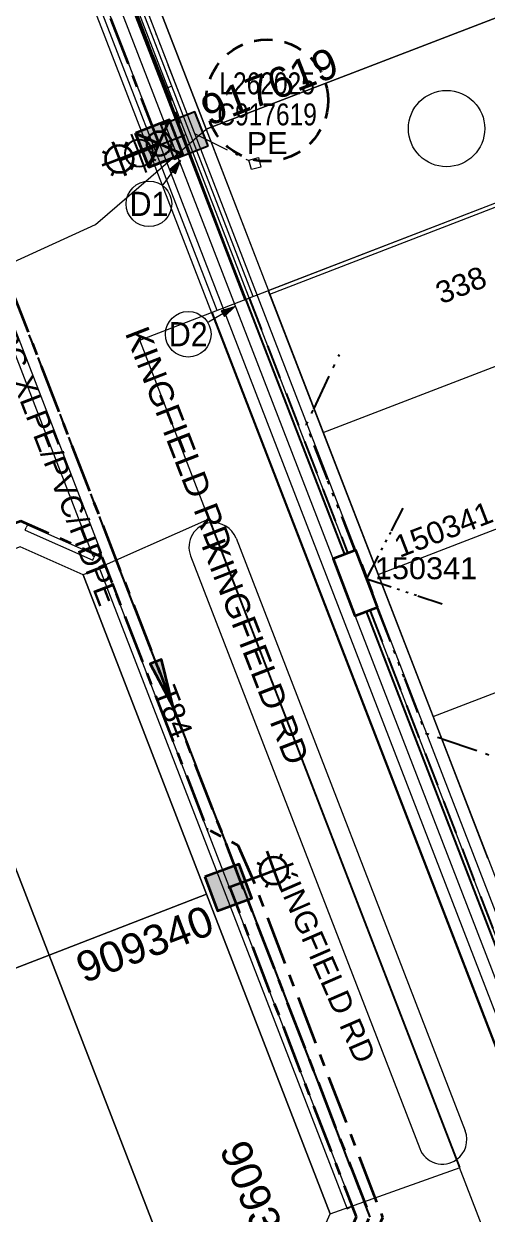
# Model space of a CAD drawing. Header units: metres. Extents: x 0 to 311505, y 0 to 6270811.
# Drawn here: x 310723.4 to 310761.4, y 6270176.5 to 6270274.2 of the extents above; entities that cross this region are included whole.
import ezdxf
from ezdxf import colors
from ezdxf.entities.mleader import LeaderData, LeaderLine
from ezdxf.enums import TextEntityAlignment as Align
from ezdxf.math import Vec2, Vec3

# ---------------------------------------------------------------- set-up
doc = ezdxf.new("R2010")
doc.units = ezdxf.units.M
for name, pattern in [('Cable Exist UG', [7, 4, -1, 1, -1]), ('Dash', [5, 3, -2]), ('IE Trench LV', [6, 4, -2]), ('PHANTOM', [6.15, 3, -0.75, 0.3, -0.75, 0.3, -0.75, 0.3]), ('PHANTOMX2', [6.6, 3, -0.75, 0.2, -0.75, 0.2, -0.75, 0.2, -0.75])]:
    doc.linetypes.add(name, pattern=pattern)
doc.layers.get('0').update_dxf_attribs({"color": 6})
for name, color, linetype, lineweight in [('_User Miscellaneous1', 30, 'Continuous', 13), ('_User Miscellaneous2', 31, 'Continuous', 13), ('_User_HV_Exist', 1, 'Continuous', 35), ('_User_LV_Exist', 5, 'Continuous', 35), ('Cadastre Developer_SP_NEW', 92, 'Continuous', 15), ('Cadastre Land Parcels_SP_EXT', 118, 'Continuous', 15), ('Cadastre Roads_SP_EXT', 218, 'Continuous', 15), ('Cadastre Water_SP_EXT', 158, 'Continuous', 15), ('Mains_HV_EXT', 13, 'Continuous', 25), ('Mains_LV_EXT', 163, 'Continuous', 25), ('Mains_LV_SL_EXT', 135, 'Continuous', 25), ('Services_SP_EXT', 42, 'PHANTOMX2', 20)]:
    doc.layers.add(name, color=color, linetype=linetype, lineweight=lineweight)
doc.layers.add('_User Miscellaneous10', color=252, linetype='Continuous', lineweight=13, plot=False, transparency=0.9)
doc.layers.add('_User Miscellaneous8', color=181, linetype='Continuous', lineweight=13, transparency=0.5)
doc.layers.add('Cadastre Roads_SP_NEW', color=214, linetype='Continuous', lineweight=15, transparency=0.65)
for name, color, linetype in [('Equip_SP_SL_EXT', 7, 'Continuous'), ('Mains_LV_New_T84', 2, 'Cable x'), ('Notes', 7, 'Continuous'), ('Services_SP_NEW_UG', 2, 'IE Trench LV'), ('SupportsUG_SP_LV_NEW', 2, 'Continuous'), ('SupportsUG_SP_LV_SL_EXT', 7, 'Continuous'), ('Trench_SP_NEW', 2, 'Continuous')]:
    doc.layers.add(name, color=color, linetype=linetype)
doc.styles.add('COLUMN_LABEL', font='arial.ttf', dxfattribs={"height": 2})
doc.styles.add('POLE_LABEL', font='arial.ttf', dxfattribs={"height": 2})
doc.styles.add('SL_LABEL', font='arial.ttf', dxfattribs={"height": 2})
doc.styles.get("Standard").update_dxf_attribs({"font": 'arial.ttf'})
doc.linetypes.add('Cable New UG', pattern='A,5.5,-0.01,["X",Standard,S=1.8,R=0,X=0,Y=-0.94],-1.7', length=7.21)
doc.linetypes.add('Cable x', pattern='A,4.5,-0.01,["X",Standard,S=1.25,R=0,X=0,Y=-0.65],-1.2', length=5.71)

# ---------------------------------------------------------------- blocks, each defined once
blk = doc.blocks.new('COLUMN_EXT')
blk.add_hatch(color=256).paths.add_polyline_path([(1.5, -1.5), (1.5, 1.5), (-1.5, 1.5), (-1.5, -1.5)])
blk.add_lwpolyline([(1.5, 1.5), (-1.5, 1.5), (-1.5, -1.5), (1.5, -1.5)], close=True)
at = {"flags": 9}
for tag, p in [('NOTES', (-1.813, 2)), ('STREETNAME', (-1.813, 1.6)), ('LOCATION', (-1.813, 1.4)), ('SUBURB', (-1.813, 1.8)), ('LEGEND', (-1.813, 1.2)), ('USAGE', (-1.813, 1)), ('COLUMN_TYPE', (-1.813, 0.4)), ('OWNED_BY', (-1.813, 0.6)), ('STATE', (-1.813, 0.8))]:
    blk.add_attdef(tag, text='', height=0.2, rotation=180, dxfattribs=at).set_placement(p, align=Align.MIDDLE_LEFT)
at = {"flags": 1}
blk.add_attdef('Z', (-1.813, 2.351), '', height=0.2, rotation=180, dxfattribs=at)
at = {"flags": 9}
for tag, style, p in [('STRUCTURE_PLANT_NUMBER', 'POLE_LABEL', (-1.813, -0.031)), ('STREET_CODE', 'COLUMN_LABEL', (-1.813, 0.2))]:
    blk.add_attdef(tag, text='', height=0.2, rotation=180, dxfattribs=dict(at, style=style)).set_placement(p, align=Align.MIDDLE_LEFT)
at = {"style": 'COLUMN_LABEL', "width": 0.9, "flags": 8}
blk.add_attdef('ASSET_NUM', text='', height=2, rotation=270, dxfattribs=at).set_placement((2, -4), align=Align.MIDDLE_LEFT)
blk = doc.blocks.new('*U363')
at = {"width": 0.9}
blk.add_attdef('LNUMBER', text='', height=1, rotation=20.2905, dxfattribs=at).set_placement((6.912, 1.49), align=Align.MIDDLE_LEFT)
at = {"flags": 9}
for tag, p in [('LRATECODE', (-7.4, 0)), ('LOUTREACHVOCAB', (-7.2, 0)), ('LOUTREACH', (-7, 0)), ('LANTNUMBER', (-6.6, 0)), ('LNEW', (-6.4, 0)), ('LMASTVOCAB', (-6.2, 0)), ('LMAST', (-6, 0)), ('LLAMPVOCAB', (-5.8, 0)), ('LLAMP', (-5.6, 0)), ('LEXIST', (-5.4, 0)), ('LCHARGE3PERCENT', (-5.2, 0)), ('LCHARGE3', (-5, 0)), ('LCHARGE2PERCENT', (-4.8, 0)), ('LCHARGE2', (-4.6, 0)), ('LCHARGE1PERCENT', (-4.4, 0)), ('LCHARGE1', (-4.2, 0)), ('LCATEGORY', (-4, 0)), ('LBRACKETVOCAB', (-3.8, 0)), ('LBRACKET', (-3.6, 0)), ('LKINGHEIGHT', (-3.4, 0)), ('CREPLACE', (-3.2, 0)), ('CREMOVE', (-3, 0)), ('CNUMBER', (-2.8, 0)), ('CNEW', (-2.6, 0)), ('CEXIST', (-2.4, 0)), ('USAGE', (-2.2, 0)), ('STATE', (-2, 0)), ('OWNED_BY', (-1.8, 0)), ('ORIENTATION', (-1.6, 0)), ('OPERATING_VOLTAGE', (-1.4, 0)), ('NO_PHASES', (-1.2, 0)), ('LANTERN_TYPE', (-1, 0)), ('LANTERN_PURPOSE', (-0.8, 0)), ('CONTROL_TYPE', (-0.6, 0)), ('CONSTRUCTED_VOLTAGE', (-0.4, 0))]:
    blk.add_attdef(tag, text='', height=0.001, rotation=270, dxfattribs=at).set_placement(p, align=Align.MIDDLE_LEFT)
at = {"style": 'SL_LABEL', "flags": 9}
blk.add_attdef('STREET_CODE', text='', height=0.001, rotation=270, dxfattribs=at).set_placement((0.001, 0), align=Align.MIDDLE_LEFT)
at = {"flags": 1}
blk.add_attdef('Z', (0, 0), '', height=0.001, rotation=270, dxfattribs=at)
at = {"flags": 9}
for tag, p in [('LREMOVE', (0, -7.6)), ('LREPLACE', (0, -7.8)), ('LTYPE', (0, -8)), ('LTYPEVOCAB', (0, -8.2)), ('LEGEND', (0, -8.4)), ('SUBURB', (0, -8.6)), ('STREETNAME', (0, -8.8)), ('LOCATION', (0, -9)), ('NOTES', (0, -9.2)), ('MAINTAINED_BY', (0, -9.863))]:
    blk.add_attdef(tag, text='', height=0.001, dxfattribs=at).set_placement(p, align=Align.MIDDLE_LEFT)
blk.add_attdef('OPERATED_BY', (0, -9.607), '', height=0.001, dxfattribs=at)
at = {"transparency": 33554687}
blk.add_wipeout([(5.335, 1.972), (5.114, 0.76), (4.337, -0.196), (3.125, 0.024), (2.169, 0.802), (2.389, 2.014), (3.167, 2.97), (4.379, 2.75)], dxfattribs=at)
for p, q in [((3.167, 2.97), (3.752, 1.387)), ((2.389, 2.014), (2.73, 1.857)), ((3.752, 1.387), (5.335, 1.972)), ((4.379, 2.75), (4.222, 2.409)), ((0, 0), (3.752, 1.387)), ((3.752, 1.387), (4.337, -0.196)), ((3.125, 0.024), (3.282, 0.365)), ((5.114, 0.76), (4.774, 0.917))]:
    blk.add_line(p, q)
blk.add_circle((3.752, 1.387), 1.125)
blk = doc.blocks.new('*U362')
at = {"flags": 9}
for tag, p in [('LRATECODE', (-7.4, 0)), ('LOUTREACHVOCAB', (-7.2, 0)), ('LOUTREACH', (-7, 0)), ('LANTNUMBER', (-6.6, 0)), ('LNEW', (-6.4, 0)), ('LMASTVOCAB', (-6.2, 0)), ('LMAST', (-6, 0)), ('LLAMPVOCAB', (-5.8, 0)), ('ORIENTATION', (-1.6, 0)), ('OPERATING_VOLTAGE', (-1.4, 0)), ('NO_PHASES', (-1.2, 0)), ('LANTERN_TYPE', (-1, 0)), ('LANTERN_PURPOSE', (-0.8, 0)), ('CONTROL_TYPE', (-0.6, 0)), ('CONSTRUCTED_VOLTAGE', (-0.4, 0))]:
    blk.add_attdef(tag, text='', height=0.001, rotation=270, dxfattribs=at).set_placement(p, align=Align.MIDDLE_LEFT)
at = {"style": 'SL_LABEL', "flags": 9}
blk.add_attdef('STREET_CODE', text='', height=0.001, rotation=270, dxfattribs=at).set_placement((0.001, 0), align=Align.MIDDLE_LEFT)
at = {"flags": 1}
blk.add_attdef('Z', (0, 0), '', height=0.001, rotation=270, dxfattribs=at)
at = {"width": 0.9}
blk.add_attdef('LNUMBER', text='', height=1, rotation=201.31791, dxfattribs=at).set_placement((-6.885, -1.613), align=Align.MIDDLE_LEFT)
at = {"flags": 9}
for tag, p in [('LREMOVE', (0, -7.6)), ('LREPLACE', (0, -7.8)), ('LTYPE', (0, -8)), ('LTYPEVOCAB', (0, -8.2)), ('LEGEND', (0, -8.4)), ('SUBURB', (0, -8.6)), ('STREETNAME', (0, -8.8)), ('LOCATION', (0, -9)), ('NOTES', (0, -9.2)), ('MAINTAINED_BY', (0, -9.863))]:
    blk.add_attdef(tag, text='', height=0.001, dxfattribs=at).set_placement(p, align=Align.MIDDLE_LEFT)
blk.add_attdef('OPERATED_BY', (0, -9.607), '', height=0.001, dxfattribs=at)
at = {"transparency": 33554687}
blk.add_wipeout([(-5.298, -2.068), (-5.1, -0.852), (-4.34, 0.118), (-3.124, -0.08), (-2.154, -0.84), (-2.353, -2.057), (-3.113, -3.026), (-4.329, -2.828)], dxfattribs=at)
for p, q in [((-3.726, -1.454), (-4.34, 0.118)), ((0, 0), (-3.726, -1.454)), ((-5.1, -0.852), (-4.757, -1.002)), ((-3.124, -0.08), (-3.274, -0.424)), ((-3.726, -1.454), (-5.298, -2.068)), ((-3.113, -3.026), (-3.726, -1.454)), ((-2.353, -2.057), (-2.696, -1.906)), ((-4.329, -2.828), (-4.178, -2.484))]:
    blk.add_line(p, q)
blk.add_circle((-3.726, -1.454), 1.125)
at = {"flags": 9}
for tag, p in [('LLAMP', (-5.6, 0)), ('LEXIST', (-5.4, 0)), ('LCHARGE3PERCENT', (-5.2, 0)), ('LCHARGE3', (-5, 0)), ('LCHARGE2PERCENT', (-4.8, 0)), ('LCHARGE2', (-4.6, 0)), ('LCHARGE1PERCENT', (-4.4, 0)), ('LCHARGE1', (-4.2, 0)), ('LCATEGORY', (-4, 0)), ('LBRACKETVOCAB', (-3.8, 0)), ('LBRACKET', (-3.6, 0)), ('LKINGHEIGHT', (-3.4, 0)), ('CREPLACE', (-3.2, 0)), ('CREMOVE', (-3, 0)), ('CNUMBER', (-2.8, 0)), ('CNEW', (-2.6, 0)), ('CEXIST', (-2.4, 0)), ('USAGE', (-2.2, 0)), ('STATE', (-2, 0)), ('OWNED_BY', (-1.8, 0))]:
    blk.add_attdef(tag, text='', height=0.001, rotation=270, dxfattribs=at).set_placement(p, align=Align.MIDDLE_LEFT)
blk = doc.blocks.new('CCP_EXT')
at = {"flags": 9}
for tag, p in [('STATE', (0, -1.8)), ('USAGE', (0, -1.2)), ('LEGEND', (0, -1.4)), ('LIFE_SUPPORT', (0, -1.6)), ('NOTES', (0, -2))]:
    blk.add_attdef(tag, text='', height=0.2, dxfattribs=at).set_placement(p, align=Align.MIDDLE_LEFT)
at = {"transparency": 33554687}
blk.add_wipeout([(0, 0.566), (0.566, 0), (0, -0.566), (-0.566, 0)], dxfattribs=at)
blk.add_lwpolyline([(-0.566, 0), (0, 0.566), (0.566, 0), (0, -0.566), (-0.566, 0)])
at = {"flags": 1}
blk.add_attdef('Z', (0, 0), '', height=0.2, dxfattribs=at)
at = {"flags": 9}
for tag, p in [('CCP_TYPE', (0, 0)), ('OPERATING_VOLTAGE', (0, -0.6)), ('ORIENTATION', (0, -0.8)), ('OWNED_BY', (0, -1)), ('CONSTRUCTED_VOLTAGE', (0, -0.2)), ('NO_PHASES', (0, -0.4))]:
    blk.add_attdef(tag, text='', height=0.2, dxfattribs=at).set_placement(p, align=Align.MIDDLE_LEFT)
blk = doc.blocks.new('*U344')
at = {"width": 0.9}
blk.add_attdef('ASSET_NUM', text='', height=2, dxfattribs=at).set_placement((4, 2), align=Align.MIDDLE_LEFT)
for tag, p, flags in [('SUBURB', (-2, 0), 1), ('STREETNAME', (-1.8, 0), 9), ('PARENT', (-1.6, 0), 9), ('NOTES', (-1.4, 0), 9), ('LOCATION', (-1.2, 0), 9), ('LEGEND', (-1, 0), 9), ('USAGE', (-0.8, 0), 9), ('SUPPORT_TYPE', (-0.6, 0), 9), ('STATE', (-0.4, 0), 9), ('OWNED_BY', (-0.2, 0), 9)]:
    blk.add_attdef(tag, p, '', height=0.2, rotation=270, dxfattribs=dict(flags=flags))
at = {"transparency": 33554687}
blk.add_wipeout([(-0.047, -2.692), (-1.822, 1.982), (0.047, 2.692), (1.822, -1.982)], dxfattribs=at)
blk.add_lwpolyline([(1.822, -1.982), (0.491, 1.524), (1.379, -0.814), (0.047, 2.692), (-1.822, 1.982), (-0.047, -2.692)], close=True)
blk = doc.blocks.new('*U404')
at = {"linetype": 'Continuous'}
h = blk.add_hatch(color=256, dxfattribs=at)
h.dxf.hatch_style = 1
h.paths.add_polyline_path([(-5.5, 1.5), (-5.5, -1.5), (-2.5, -1.5), (-2.5, 1.5)])
h = blk.add_hatch(color=256)
h.dxf.hatch_style = 1
h.paths.add_polyline_path([(-5.5, 1.5), (-2.5, -1.5), (-5.5, -1.5)])
for p, q in [((-8.561, 1.061), (-8.295, 0.795)), ((-7.5, 1.125), (-7.5, 1.5)), ((-6.439, 1.061), (-6.705, 0.795)), ((-5.5, 1.5), (-2.5, -1.5)), ((-5.5, -1.5), (-2.5, 1.5)), ((-8.625, 0), (-9, 0)), ((-4, 0), (-6.375, 0)), ((-8.561, -1.061), (-8.295, -0.795)), ((-6.439, -1.061), (-6.705, -0.795)), ((-7.5, -1.5), (-7.5, -1.125))]:
    blk.add_line(p, q)
blk.add_line((-8.625, 0), (-6.375, 0), dxfattribs=at)
at = {"linetype": 'Continuous', "flags": 128}
blk.add_lwpolyline([(-7.5, 1.406), (-7.5, -1.406)], dxfattribs=at)
blk.add_lwpolyline([(-5.5, 1.5), (-5.5, -1.5), (-2.5, -1.5), (-2.5, 1.5)], close=True)
at = {"flags": 128}
blk.add_lwpolyline([(-5.5, 1.5), (-2.5, -1.5), (-5.5, -1.5), (-5.5, 1.5)], dxfattribs=at)
for centre, radius in [((-7.5, 0), 1.125), ((-4, 0), 1)]:
    blk.add_circle(centre, radius)
blk = doc.blocks.new('*U285')
at = {"linetype": 'Dash', "ltscale": 0.5}
blk.add_circle((0, 0), 5, dxfattribs=at)
at = {"insert": (0, -2.6), "char_height": 1.8, "attachment_point": 2}
blk.add_mtext('PE', dxfattribs=at)
at = {"width": 0.8}
blk.add_attdef('SNUMBER', text='', height=1.8, dxfattribs=at).set_placement((0, 0.5), align=Align.CENTER)
at = {"flags": 1}
blk.add_attdef('Z', (0, 0), '', height=0.2, dxfattribs=at)
at = {"width": 0.8}
blk.add_attdef('CNUMBER', text='', height=1.8, dxfattribs=at).set_placement((0, -0.25), align=Align.TOP_CENTER)
blk = doc.blocks.new('*U433')
h = blk.add_hatch(color=256)
h.dxf.hatch_style = 1
h.paths.add_polyline_path([(1.441, -3.731), (0.467, 0.18), (-0.466, -0.18)])
blk.add_line((0.18, -0.466), (1.441, -3.731))
at = {"flags": 128}
blk.add_lwpolyline([(1.441, -3.731), (0.467, 0.18), (-0.466, -0.18)], close=True, dxfattribs=at)
blk.add_circle((0, 0), 0.0001)
blk = doc.blocks.new('*U443')
h = blk.add_hatch(color=256)
h.dxf.hatch_style = 1
h.paths.add_polyline_path([(2.456, 1.741), (2.71, 1.311), (3.444, 2.035)])
blk.add_line((3.444, 2.035), (1.507, 0.89))
at = {"flags": 128}
blk.add_lwpolyline([(2.456, 1.741), (2.71, 1.311), (3.444, 2.035), (2.456, 1.741)], dxfattribs=at)
blk.add_circle((0, 0), 1.7)
at = {"width": 0.9}
blk.add_attdef('CODE', text='', height=1.8, dxfattribs=at).set_placement((0, 0), align=Align.MIDDLE_CENTER)
at = {"flags": 1}
blk.add_attdef('Z', (0, 0), '', height=0.2, dxfattribs=at)
blk = doc.blocks.new('*U456')
h = blk.add_hatch(color=256)
h.dxf.hatch_style = 1
h.paths.add_polyline_path([(1.565, 2.572), (1.969, 2.277), (2.356, 3.233)])
blk.add_line((2.356, 3.233), (1.031, 1.414))
at = {"flags": 128}
blk.add_lwpolyline([(1.565, 2.572), (1.969, 2.277), (2.356, 3.233), (1.565, 2.572)], dxfattribs=at)
blk.add_circle((0, 0), 1.7)
at = {"width": 0.9}
blk.add_attdef('CODE', text='', height=1.8, dxfattribs=at).set_placement((0, 0), align=Align.MIDDLE_CENTER)
at = {"flags": 1}
blk.add_attdef('Z', (0, 0), '', height=0.2, dxfattribs=at)

msp = doc.modelspace()

# ---------------------------------------------------------------- linework, layer by layer
at = {"layer": '_User Miscellaneous1'}
for p, q in [((310735.522, 6270269.101), (310726.159, 6270293.339)), ((310734.85, 6270268.841), (310725.488, 6270293.08)), ((310734.85, 6270268.841), (310735.186, 6270268.971)), ((310735.522, 6270269.101), (310735.186, 6270268.971)), ((310729.062, 6270230.528), (310720.629, 6270252.358)), ((310729.733, 6270230.788), (310721.301, 6270252.617)), ((310741.509, 6270251.559), (310741.845, 6270251.689)), ((310742.181, 6270251.818), (310741.845, 6270251.689)), ((310723.473, 6270232.64), (310723.57, 6270232.86)), ((310723.667, 6270233.079), (310723.57, 6270232.86)), ((310723.667, 6270233.079), (310729.214, 6270230.624)), ((310723.473, 6270232.64), (310729.02, 6270230.185)), ((310729.733, 6270230.788), (310729.398, 6270230.658)), ((310729.02, 6270230.185), (310729.117, 6270230.404)), ((310729.062, 6270230.528), (310729.398, 6270230.658)), ((310729.214, 6270230.624), (310729.117, 6270230.404)), ((310729.53, 6270229.649), (310729.754, 6270229.736)), ((310729.978, 6270229.822), (310729.754, 6270229.736)), ((310749.887, 6270176.95), (310750.11, 6270177.036)), ((310750.334, 6270177.123), (310750.11, 6270177.036))]:
    msp.add_line(p, q, dxfattribs=at)
at = {"layer": '_User Miscellaneous8', "color": 6, "transparency": 33554687}
msp.add_circle((310758.042, 6270265.612), 3.132, dxfattribs=at)
at = {"layer": 'Cadastre Developer_SP_NEW'}
for p, q in [((310747.926, 6270240.664), (310743.422, 6270252.325)), ((310747.926, 6270240.664), (310775.911, 6270251.474)), ((310752.43, 6270229.004), (310747.926, 6270240.664)), ((310752.43, 6270229.004), (310780.415, 6270239.814)), ((310756.934, 6270217.344), (310752.43, 6270229.004)), ((310756.934, 6270217.344), (310784.919, 6270228.154)), ((310761.439, 6270205.683), (310756.934, 6270217.344))]:
    msp.add_line(p, q, dxfattribs=at)
at = {"layer": 'Cadastre Land Parcels_SP_EXT', "linetype": 'Continuous'}
for points in [[(310766.3, 6270276.357), (310761.089, 6270289.882), (310733.108, 6270279.073), (310738.331, 6270265.553), (310766.3, 6270276.357)], [(310771.512, 6270262.833), (310766.3, 6270276.357), (310738.331, 6270265.553), (310743.555, 6270252.03), (310771.512, 6270262.833)], [(310738.366, 6270202.761), (310728.232, 6270228.994), (310723.061, 6270231.28), (310713.866, 6270227.726), (310725.446, 6270197.766), (310738.366, 6270202.761)], [(310725.446, 6270197.766), (310713.866, 6270227.726), (310702.523, 6270223.342), (310714.103, 6270193.384), (310725.446, 6270197.766)], [(310746.207, 6270171.363), (310748.498, 6270176.532), (310738.366, 6270202.761), (310725.446, 6270197.766), (310737.026, 6270167.815), (310746.207, 6270171.363)], [(310737.026, 6270167.815), (310725.446, 6270197.766), (310714.103, 6270193.384), (310725.683, 6270163.431), (310737.026, 6270167.815)]]:
    msp.add_lwpolyline(points, close=True, dxfattribs=at)
at = {"layer": 'Cadastre Roads_SP_NEW'}
for centre, start, end in [((310738.912, 6270231.264), 96.77984, 201.12084), ((310738.912, 6270231.264), 21.12084, 96.77984), ((310757.705, 6270182.613), 305.47018, 21.12053), ((310757.705, 6270182.613), 201.12055, 305.598)]:
    msp.add_arc(centre, 2, start, end, dxfattribs=at)

# ---------------------------------------------------------------- block references
at = {"layer": '_User_HV_Exist'}
msp.add_blockref('*U433', (310734.189, 6270221.863), dxfattribs=at)
at = {"layer": '_User_LV_Exist'}
ref = msp.add_blockref('COLUMN_EXT', (310746.571, 6270169.24), dxfattribs=dict(at, rotation=24.39624160213755))
ref.add_attrib('ASSET_NUM', '909325', dxfattribs={"layer": '0', "height": 2.5, "rotation": 291.94266, "style": 'COLUMN_LABEL'}).set_placement((310744.909, 6270171.526), align=Align.MIDDLE_RIGHT)
at = {"layer": 'SupportsUG_SP_LV_SL_EXT'}
ref = msp.add_blockref('COLUMN_EXT', (310736.545, 6270265.045), dxfattribs=dict(at, rotation=291.3179123633628))
ref.add_attrib('ASSET_NUM', '917619', dxfattribs={"layer": '0', "height": 2.5, "rotation": 21.31791, "style": 'COLUMN_LABEL'}).set_placement((310737.636, 6270268.124), align=Align.TOP_LEFT)
ref = msp.add_blockref('COLUMN_EXT', (310740.134, 6270203.315), dxfattribs=dict(at, rotation=110.2899890041384))
ref.add_attrib('ASSET_NUM', '909340', dxfattribs={"layer": '0', "height": 2.5, "rotation": 20.93028, "style": 'COLUMN_LABEL'}).set_placement((310738.73, 6270200.763), align=Align.MIDDLE_RIGHT)
ref = msp.add_blockref('COLUMN_EXT', (310746.571, 6270169.24), dxfattribs=dict(at, rotation=24.39624160213755))
ref.add_attrib('ASSET_NUM', '909325', dxfattribs={"layer": '0', "height": 2.5, "rotation": 291.94266, "style": 'COLUMN_LABEL'}).set_placement((310744.909, 6270171.526), align=Align.MIDDLE_RIGHT)

# ---------------------------------------------------------------- texts
at = {"layer": '_User Miscellaneous1'}
msp.add_text('KINGFIELD RD', height=2, rotation=291.19057, dxfattribs=at).set_placement((310737.897, 6270231.436))
at = {"layer": '_User_LV_Exist', "transparency": 33554674}
msp.add_text('KINGFIELD RD', height=2, rotation=291.19057, dxfattribs=at).set_placement((310731.643, 6270248.836))
at = {"layer": 'Mains_LV_EXT'}
msp.add_text('T84', height=1.8, rotation=291.12057, dxfattribs=at).set_placement((310734.049, 6270219.45))

# ---------------------------------------------------------------- next in the draw order: block references
at = {"layer": 'Equip_SP_SL_EXT'}
for name, p in [('*U362', (310736.545, 6270265.045)), ('*U363', (310740.134, 6270203.315))]:
    msp.add_blockref(name, p, dxfattribs=at)
at = {"layer": 'Services_SP_EXT', "rotation": 330.1540681114864}
msp.add_blockref('CCP_EXT', (310742.326, 6270262.736), dxfattribs=at)

# ---------------------------------------------------------------- next in the draw order: linework, layer by layer
at = {"layer": '_User Miscellaneous1'}
for p, q in [((310741.509, 6270251.559), (310734.85, 6270268.841)), ((310742.181, 6270251.818), (310735.522, 6270269.101))]:
    msp.add_line(p, q, dxfattribs=at)
at = {"layer": '_User Miscellaneous10', "flags": 128}
for points in [[(310728.443, 6270277.272), (310765.511, 6270181.265), (310774.471, 6270177.298), (310826.842, 6270197.528), (310830.809, 6270206.488), (310793.727, 6270302.488)], [(310729.376, 6270277.632), (310766.294, 6270182.011), (310774.498, 6270178.38), (310826.095, 6270198.311), (310829.727, 6270206.514), (310792.794, 6270302.128)], [(310730.309, 6270277.992), (310767.078, 6270182.758), (310774.524, 6270179.462), (310825.349, 6270199.095), (310828.645, 6270206.54), (310791.861, 6270301.768)], [(310731.242, 6270278.353), (310767.862, 6270183.505), (310774.55, 6270180.544), (310824.602, 6270199.878), (310827.563, 6270206.566), (310790.928, 6270301.407)], [(310732.175, 6270278.713), (310768.645, 6270184.251), (310774.576, 6270181.626), (310823.855, 6270200.662), (310826.481, 6270206.592), (310789.995, 6270301.047)], [(310733.108, 6270279.073), (310769.429, 6270184.998), (310774.602, 6270182.708), (310823.109, 6270201.446), (310825.398, 6270206.618), (310789.062, 6270300.687)]]:
    msp.add_lwpolyline(points, dxfattribs=at)
at = {"layer": '_User Miscellaneous10', "color": 4, "flags": 128}
msp.add_lwpolyline([(310731.522, 6270278.461), (310768.097, 6270183.729), (310774.557, 6270180.869), (310824.378, 6270200.114), (310827.238, 6270206.574), (310790.648, 6270301.299)], dxfattribs=at)
at = {"layer": '_User_LV_Exist', "color": 4, "linetype": 'Cable Exist UG', "flags": 128}
for points in [[(310734.475, 6270264.386), (310729.25, 6270277.912), (310731.115, 6270278.632)], [(310746.571, 6270169.24), (310748.101, 6270170.632), (310748.101, 6270170.632), (310750.655, 6270176.279), (310740.262, 6270203.365)]]:
    msp.add_lwpolyline(points, dxfattribs=at)
at = {"layer": '_User_LV_Exist', "color": 6, "linetype": 'Cable Exist UG', "flags": 128}
msp.add_lwpolyline([(310726.231, 6270161.382), (310728.683, 6270160.185), (310728.683, 6270160.185), (310749.3, 6270168.15), (310749.558, 6270168.622), (310749.558, 6270168.622), (310749.753, 6270169.43), (310752.821, 6270176.216), (310742.129, 6270204.081), (310740.953, 6270206.765), (310738.434, 6270208.097), (310738.434, 6270208.097), (310729.809, 6270230.426), (310723.121, 6270233.387), (310713.169, 6270229.542), (310701.935, 6270225.031)], dxfattribs=at)
at = {"layer": 'Cadastre Developer_SP_NEW'}
msp.add_line((310743.422, 6270252.325), (310771.407, 6270263.135), dxfattribs=at)
at = {"layer": 'Cadastre Roads_SP_EXT', "linetype": 'Continuous'}
for points in [[(310729.263, 6270257.727), (310738.332, 6270265.553), (310733.108, 6270279.073), (310727.885, 6270292.592), (310719.75, 6270313.649), (310708.738, 6270310.8), (310698.673, 6270305.51), (310708.807, 6270279.278), (310718.942, 6270253.042), (310729.263, 6270257.727)], [(310759.168, 6270180.318), (310738.607, 6270233.572), (310728.232, 6270228.994), (310738.366, 6270202.761), (310748.498, 6270176.532), (310759.168, 6270180.318)]]:
    msp.add_lwpolyline(points, close=True, dxfattribs=at)
at = {"layer": 'Cadastre Roads_SP_NEW'}
for p, q in [((310738.808, 6270250.542), (310764.816, 6270183.216)), ((310740.778, 6270231.985), (310759.571, 6270183.334)), ((310737.047, 6270230.543), (310755.84, 6270181.893))]:
    msp.add_line(p, q, dxfattribs=at)
at = {"layer": 'Cadastre Water_SP_EXT'}
for p, q in [((310732.881, 6270248.253), (310799.391, 6270273.945)), ((310764.221, 6270167.121), (310732.881, 6270248.253))]:
    msp.add_line(p, q, dxfattribs=at)
at = {"layer": 'Mains_HV_EXT', "linetype": 'Cable Exist UG'}
msp.add_lwpolyline([(310706.986, 6270292.551), (310709.708, 6270284.939), (310709.708, 6270284.939), (310711.931, 6270279.482), (310711.931, 6270279.482), (310730.984, 6270230.039), (310741.194, 6270203.728), (310751.738, 6270176.247)], dxfattribs=at)
at = {"layer": 'Mains_LV_SL_EXT', "color": 4, "linetype": 'Cable Exist UG'}
msp.add_lwpolyline([(310731.386, 6270278.132), (310736.545, 6270265.045)], dxfattribs=at)
at = {"layer": 'Services_SP_EXT'}
msp.add_lwpolyline([(310731.386, 6270278.132), (310732.806, 6270277.006), (310732.806, 6270277.006), (310737.374, 6270265.204), (310742.326, 6270262.736)], dxfattribs=at)

# ---------------------------------------------------------------- next in the draw order: block references
at = {"layer": '_User_LV_Exist', "linetype": 'ByBlock', "lineweight": -2}
msp.add_blockref('*U285', (310743.325, 6270267.926), dxfattribs=at).add_auto_attribs({'SNUMBER': 'L262025', 'CNUMBER': 'C917619'})
at = {"layer": '_User_LV_Exist', "rotation": 21.12087241393788}
msp.add_blockref('*U404', (310738.206, 6270265.827), dxfattribs=at)
at = {"layer": '_User_LV_Exist'}
ref = msp.add_blockref('COLUMN_EXT', (310740.134, 6270203.315), dxfattribs=dict(at, rotation=110.2899890041384))
ref.add_attrib('ASSET_NUM', '909340', dxfattribs={"layer": '0', "height": 2.5, "rotation": 20.93028, "style": 'COLUMN_LABEL'}).set_placement((310738.73, 6270200.763), align=Align.MIDDLE_RIGHT)

# ---------------------------------------------------------------- next in the draw order: texts
at = {"layer": '_User_HV_Exist', "insert": (310722.322, 6270246.846), "char_height": 1.8, "attachment_point": 5, "rotation": 291.12055}
msp.add_mtext('(V17) 240mm² Al 3C XLPE/PVC/HDPE ', dxfattribs=at)
at = {"layer": 'Cadastre Roads_SP_EXT'}
msp.add_text('KINGFIELD RD', height=1.8, rotation=293.50392, dxfattribs=at).set_placement((310743.638, 6270204.863))

# ---------------------------------------------------------------- next in the draw order: block references
at = {"layer": 'SupportsUG_SP_LV_NEW'}
ref = msp.add_blockref('*U344', (310750.564, 6270228.308), dxfattribs=at)
ref.add_attrib('ASSET_NUM', '150341', dxfattribs={"layer": '0', "height": 1.8, "rotation": 21.12082}).set_placement((310753.868, 6270231.2), align=Align.MIDDLE_LEFT)

# ---------------------------------------------------------------- next in the draw order: linework, layer by layer
at = {"layer": '_User Miscellaneous1'}
for p, q in [((310729.978, 6270229.822), (310750.334, 6270177.123)), ((310729.53, 6270229.649), (310749.887, 6270176.95))]:
    msp.add_line(p, q, dxfattribs=at)
at = {"layer": 'Mains_LV_New_T84', "color": 6, "linetype": 'Cable New UG', "ltscale": 0.7, "flags": 128}
for points in [[(310732.333, 6270275.818), (310739.925, 6270255.863), (310739.925, 6270255.863), (310739.925, 6270255.863), (310749.663, 6270230.642)], [(310751.451, 6270225.971), (310767.862, 6270183.505), (310774.55, 6270180.544), (310797.249, 6270189.312)]]:
    msp.add_lwpolyline(points, dxfattribs=at)
at = {"layer": 'Services_SP_NEW_UG', "linetype": 'PHANTOM', "flags": 128}
for points in [[(310750.53, 6270230.968), (310746.54, 6270241.298), (310749.256, 6270247.067)], [(310752.331, 6270226.305), (310756.314, 6270215.997), (310762.938, 6270213.735), (310763.252, 6270213.602)]]:
    msp.add_lwpolyline(points, dxfattribs=at)
at = {"layer": 'Services_SP_NEW_UG', "linetype": 'PHANTOM', "ltscale": 0.7, "flags": 128}
for points in [[(310751.501, 6270228.668), (310754.706, 6270234.892)], [(310751.504, 6270228.661), (310758.146, 6270226.451)]]:
    msp.add_lwpolyline(points, dxfattribs=at)
at = {"layer": 'Trench_SP_NEW', "linetype": 'IE Trench LV', "ltscale": 0.7, "flags": 128}
for points in [[(310741.857, 6270251.693), (310749.944, 6270230.747)], [(310751.745, 6270226.082), (310768.097, 6270183.729)]]:
    msp.add_lwpolyline(points, dxfattribs=at)

# ---------------------------------------------------------------- next in the draw order: block references
at = {"layer": '_User_LV_Exist'}
msp.add_blockref('*U363', (310740.134, 6270203.315), dxfattribs=at)

# ---------------------------------------------------------------- next in the draw order: linework, layer by layer
at = {"layer": '_User_HV_Exist', "linetype": 'Cable Exist UG', "flags": 128}
msp.add_lwpolyline([(310619.933, 6270133.722), (310613.87, 6270131.38), (310618.734, 6270118.786), (310748.474, 6270168.902), (310751.771, 6270176.345), (310706.865, 6270292.597), (310701.199, 6270307.266), (310701.013, 6270307.748), (310716.372, 6270314.025), (310719.668, 6270321.47), (310770.493, 6270341.103), (310777.947, 6270337.803), (310782.2, 6270326.773), (310759.912, 6270318.137)], dxfattribs=at)

# ---------------------------------------------------------------- next in the draw order: leaders
at = {"layer": 'Notes'}
ml = msp.add_multileader_mtext('Standard', dxfattribs=at)
ml.set_content('Constructed under  \\PURS15861', color=256)
ml.set_leader_properties()
ml.build(insert=Vec2(0, 0))
ml.multileader.update_dxf_attribs({"leader_type": 2, "has_text_frame": 1, "text_left_attachment_type": 2, "text_right_attachment_type": 2, "dogleg_length": 0.01})
ctx = ml.context
ctx.base_point, ctx.char_height, ctx.plane_origin, ctx.plane_x_axis, ctx.plane_y_axis = Vec3(310975.192, 6270395.779), 1.8, Vec3(312213.891, 6270750.769), Vec3(0.932874, 0.360203), Vec3(-0.360203, 0.932874)
ctx.left_attachment, ctx.right_attachment, ctx.text_align_type = 2, 2, 1
notes = []
notes.append((ctx, [(0, (0, 0, 0), (0, 0), (1, 0), 1, [])]))
ctx.mtext.insert, ctx.mtext.text_direction, ctx.mtext.rotation, ctx.mtext.width, ctx.mtext.alignment, ctx.mtext.flow_direction = Vec3(310985.783, 6270402.491), Vec3(0.932874, 0.360203), 0.368486, 20.92345, 2, 5
ctx.mtext.has_bg_fill, ctx.mtext.bg_color, ctx.mtext.bg_scale_factor, ctx.mtext.bg_transparency, ctx.mtext.use_window_bg_color = 1, -1073741824, 2, 0, 1
for ctx, leaders in notes:
    for number, flags, end, landing, length, lines in leaders:
        leader = LeaderData()
        leader.index, (leader.has_last_leader_line, leader.has_dogleg_vector, leader.attachment_direction) = number, flags
        leader.last_leader_point, leader.dogleg_vector, leader.dogleg_length = Vec3(end), Vec3(landing), length
        for number, points, colour, breaks in lines:
            line = LeaderLine()
            line.index, line.vertices, line.color, line.breaks = number, Vec3.list(points), colors.encode_raw_color(colour), breaks
            leader.lines.append(line)
        ctx.leaders.append(leader)

# ---------------------------------------------------------------- next in the draw order: leaders
ml = msp.add_multileader_mtext('Standard', dxfattribs=at)
ml.set_content('Constructed under  \\PURS16270', color=256)
ml.set_leader_properties()
ml.build(insert=Vec2(0, 0))
ml.multileader.update_dxf_attribs({"leader_type": 2, "has_text_frame": 1, "text_left_attachment_type": 2, "text_right_attachment_type": 2, "dogleg_length": 0.01})
ctx = ml.context
ctx.base_point, ctx.char_height, ctx.plane_origin, ctx.plane_x_axis, ctx.plane_y_axis = Vec3(310863.5, 6270348.229), 1.8, Vec3(312104.333, 6270705.463), Vec3(0.932874, 0.360203), Vec3(-0.360203, 0.932874)
ctx.left_attachment, ctx.right_attachment, ctx.text_align_type = 2, 2, 1
notes = []
notes.append((ctx, [(0, (0, 0, 0), (0, 0), (1, 0), 1, [])]))
ctx.mtext.insert, ctx.mtext.text_direction, ctx.mtext.rotation, ctx.mtext.width, ctx.mtext.alignment, ctx.mtext.flow_direction = Vec3(310874.091, 6270354.941), Vec3(0.932874, 0.360203), 0.368486, 20.92345, 2, 5
ctx.mtext.has_bg_fill, ctx.mtext.bg_color, ctx.mtext.bg_scale_factor, ctx.mtext.bg_transparency, ctx.mtext.use_window_bg_color = 1, -1073741824, 2, 0, 1
for ctx, leaders in notes:
    for number, flags, end, landing, length, lines in leaders:
        leader = LeaderData()
        leader.index, (leader.has_last_leader_line, leader.has_dogleg_vector, leader.attachment_direction) = number, flags
        leader.last_leader_point, leader.dogleg_vector, leader.dogleg_length = Vec3(end), Vec3(landing), length
        for number, points, colour, breaks in lines:
            line = LeaderLine()
            line.index, line.vertices, line.color, line.breaks = number, Vec3.list(points), colors.encode_raw_color(colour), breaks
            leader.lines.append(line)
        ctx.leaders.append(leader)

# ---------------------------------------------------------------- next in the draw order: leaders
ml = msp.add_multileader_mtext('Standard', dxfattribs=at)
ml.set_content('Constructed under  \\PURS16270', color=256)
ml.set_leader_properties()
ml.build(insert=Vec2(0, 0))
ml.multileader.update_dxf_attribs({"leader_type": 2, "has_text_frame": 1, "text_left_attachment_type": 2, "text_right_attachment_type": 2, "dogleg_length": 0.01})
ctx = ml.context
ctx.base_point, ctx.char_height, ctx.plane_origin, ctx.plane_x_axis, ctx.plane_y_axis = Vec3(310744.628, 6270298.903), 1.8, Vec3(311985.461, 6270656.138), Vec3(0.932874, 0.360203), Vec3(-0.360203, 0.932874)
ctx.left_attachment, ctx.right_attachment, ctx.text_align_type = 2, 2, 1
notes = []
notes.append((ctx, [(0, (0, 0, 0), (0, 0), (1, 0), 1, [])]))
ctx.mtext.insert, ctx.mtext.text_direction, ctx.mtext.rotation, ctx.mtext.width, ctx.mtext.alignment, ctx.mtext.flow_direction = Vec3(310755.22, 6270305.615), Vec3(0.932874, 0.360203), 0.368486, 20.92345, 2, 5
ctx.mtext.has_bg_fill, ctx.mtext.bg_color, ctx.mtext.bg_scale_factor, ctx.mtext.bg_transparency, ctx.mtext.use_window_bg_color = 1, -1073741824, 2, 0, 1
for ctx, leaders in notes:
    for number, flags, end, landing, length, lines in leaders:
        leader = LeaderData()
        leader.index, (leader.has_last_leader_line, leader.has_dogleg_vector, leader.attachment_direction) = number, flags
        leader.last_leader_point, leader.dogleg_vector, leader.dogleg_length = Vec3(end), Vec3(landing), length
        for number, points, colour, breaks in lines:
            line = LeaderLine()
            line.index, line.vertices, line.color, line.breaks = number, Vec3.list(points), colors.encode_raw_color(colour), breaks
            leader.lines.append(line)
        ctx.leaders.append(leader)

# ---------------------------------------------------------------- next in the draw order: linework, layer by layer
at = {"layer": 'Cadastre Roads_SP_NEW', "flags": 128}
msp.add_lwpolyline([(310739.238, 6270250.681), (310715.425, 6270312.328, -0.385845), (310719.718, 6270322.026), (310769.154, 6270341.122, -0.414175), (310778.852, 6270336.829), (310797.504, 6270288.544), (310797.501, 6270288.55)], format="xyb", dxfattribs=at)

# ---------------------------------------------------------------- next in the draw order: texts
at = {"layer": '_User Miscellaneous1', "oblique": 360, "width": 1}
msp.add_text('338', height=1.8, rotation=21.5, dxfattribs=at).set_placement((310757.599, 6270251.175))

# ---------------------------------------------------------------- next in the draw order: leaders
at = {"layer": 'Notes'}
ml = msp.add_multileader_mtext('Standard', dxfattribs=at)
ml.set_content('Future construction under  \\PURS19531', color=256)
ml.set_leader_properties()
ml.build(insert=Vec2(0, 0))
ml.multileader.update_dxf_attribs({"leader_type": 2, "has_text_frame": 1, "text_left_attachment_type": 2, "text_right_attachment_type": 2, "dogleg_length": 0.01})
ctx = ml.context
ctx.base_point, ctx.char_height, ctx.plane_origin, ctx.plane_x_axis, ctx.plane_y_axis = Vec3(310873.106, 6270327.315), 1.8, Vec3(312113.214, 6270685.405), Vec3(0.932874, 0.360203), Vec3(-0.360203, 0.932874)
ctx.left_attachment, ctx.right_attachment, ctx.text_align_type = 2, 2, 1
notes = []
notes.append((ctx, [(0, (0, 0, 0), (0, 0), (1, 0), 1, [])]))
ctx.mtext.insert, ctx.mtext.text_direction, ctx.mtext.rotation, ctx.mtext.width, ctx.mtext.alignment, ctx.mtext.flow_direction = Vec3(310883.176, 6270335.418), Vec3(0.932874, 0.360203), 0.368486, 20.92345, 2, 5
ctx.mtext.has_bg_fill, ctx.mtext.bg_color, ctx.mtext.bg_scale_factor, ctx.mtext.bg_transparency, ctx.mtext.use_window_bg_color = 1, -1073741824, 2, 0, 1
for ctx, leaders in notes:
    for number, flags, end, landing, length, lines in leaders:
        leader = LeaderData()
        leader.index, (leader.has_last_leader_line, leader.has_dogleg_vector, leader.attachment_direction) = number, flags
        leader.last_leader_point, leader.dogleg_vector, leader.dogleg_length = Vec3(end), Vec3(landing), length
        for number, points, colour, breaks in lines:
            line = LeaderLine()
            line.index, line.vertices, line.color, line.breaks = number, Vec3.list(points), colors.encode_raw_color(colour), breaks
            leader.lines.append(line)
        ctx.leaders.append(leader)

# ---------------------------------------------------------------- next in the draw order: block references
at = {"layer": '_User Miscellaneous2', "color": 6, "xscale": 1.1, "yscale": 1.1, "zscale": 1.1}
for name, p, values in [('*U456', (310733.637, 6270259.433), {'CODE': 'D1'}), ('*U443', (310736.857, 6270248.733), {'CODE': 'D2'})]:
    msp.add_blockref(name, p, dxfattribs=at).add_auto_attribs(values)
at = {"layer": '_User_LV_Exist'}
ref = msp.add_blockref('*U344', (310750.564, 6270228.308), dxfattribs=at)
ref.add_attrib('ASSET_NUM', '150341', dxfattribs={"layer": '0', "height": 1.8}).set_placement((310752.162, 6270229.523), align=Align.MIDDLE_LEFT)

doc.saveas('drawing.dxf')
